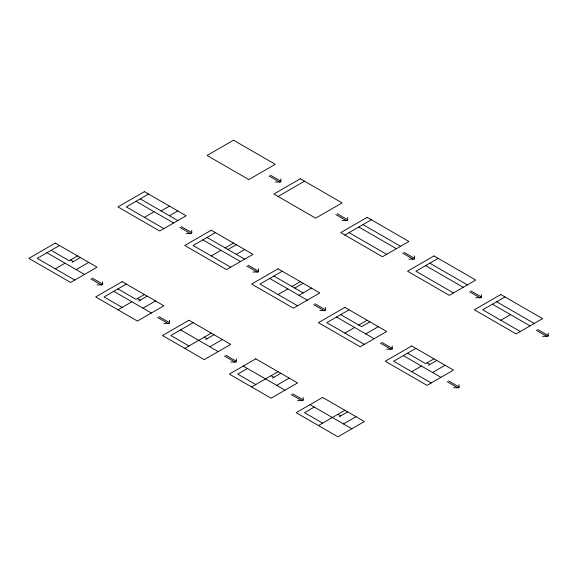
<?xml version="1.0" encoding="UTF-8"?>
<svg xmlns="http://www.w3.org/2000/svg" width="577" height="577" viewBox="0 0 577 577"><rect width="100%" height="100%" fill="white"/><g stroke="black" fill="none" stroke-linecap="round" stroke-linejoin="round"><path stroke-width="0.87" d="M59.481 245.499L37.202 258.359L74.794 280.061M148.585 194.052L126.305 206.912L163.897 228.615M55.305 268.81L65.05 263.177M77.578 255.943L69.226 260.768L51.122 250.317M144.401 217.363L154.153 211.737M72.01 262.376L80.362 257.551M161.113 210.937L169.465 206.112M76.186 269.61L88.714 262.376M169.465 215.755L177.817 210.937M126.305 284.079L104.033 296.939L122.129 307.39M215.409 232.639L193.129 245.499L230.721 267.201M278.056 196.468L304.512 181.192M117.953 309.799L131.873 301.764M144.401 294.53L136.049 299.355L117.953 288.904M211.232 255.943L220.977 250.317M225.153 247.908L233.505 243.083M138.833 300.956L147.193 296.138M227.937 249.516L236.289 244.691M143.009 308.19L155.545 300.956M236.289 254.342L244.648 249.516M193.129 322.658L170.857 335.525L188.953 345.969M282.232 271.219L259.96 284.079L297.552 305.781M344.887 235.048L371.336 219.772M184.777 348.385L211.232 333.109M278.056 294.53L287.8 288.904M291.984 286.488L300.336 281.67M205.664 339.543L214.017 334.718M294.768 288.096L303.12 283.278M209.84 346.777L222.369 339.543M298.944 295.33L311.472 288.096M247.432 368.479L237.681 374.105L255.784 384.556M349.063 309.799L326.784 322.658L364.375 344.361M438.167 258.359L415.887 271.219L453.479 292.921M251.608 386.965L278.056 371.696M344.887 333.109L354.631 327.484M358.807 325.075L367.16 320.249M272.488 378.123L280.84 373.297M369.944 321.858L361.591 326.683L340.711 314.624M276.664 385.357L289.2 378.123M365.768 333.917L378.296 326.683M314.256 407.059L304.512 412.685L322.608 423.136M415.887 348.385L393.615 361.245L431.207 382.948M504.99 296.939L482.718 309.799L520.303 331.501M318.432 425.545L344.887 410.276M411.711 371.696L421.455 366.063M433.991 358.829L425.631 363.654L407.535 353.203M500.814 320.249L510.558 314.624M339.319 416.702L347.671 411.884M428.415 365.263L436.775 360.437M343.495 423.936L356.023 416.702M432.599 372.497L445.127 365.263M275.272 182L280.84 182L280.84 178.783M342.103 220.58L347.671 220.58L347.671 217.363M186.169 233.44L191.737 233.44L191.737 230.223M408.927 259.16L414.495 259.16L414.495 255.943M253 272.019L258.568 272.019L258.568 268.81M97.066 284.879L102.641 284.879L102.641 281.67M475.751 297.746L481.326 297.746L481.326 294.53M319.824 310.606L325.392 310.606L325.392 307.39M163.897 323.466L169.465 323.466L169.465 320.249M542.582 336.326L548.15 336.326L548.15 333.109M386.655 349.186L392.223 349.186L392.223 345.969M230.721 362.046L236.289 362.046L236.289 358.829M453.479 387.766L459.047 387.766L459.047 384.556M297.552 400.633L303.12 400.633L303.12 397.416M362.983 224.597L400.575 246.3M429.807 263.177L467.399 284.879M496.638 301.764L534.23 323.466M270.404 175.163L280.84 181.192M337.228 213.75L347.671 219.772M404.051 252.329L414.495 258.359M470.882 290.909L481.326 296.939M537.706 329.496L548.15 335.525M358.807 227.006L396.399 248.709M425.631 265.593L463.223 287.296M492.462 304.173L530.054 325.875M269.012 175.971L279.448 182M335.836 214.55L346.279 220.58M402.659 253.13L413.103 259.16M469.49 291.717L479.934 297.746M536.314 330.296L546.758 336.326M349.063 232.639L386.655 254.342M427.023 362.854L429.807 364.462M140.225 198.877L177.817 220.58M207.056 237.457L244.648 259.16M273.88 276.044L303.12 292.921M181.301 226.61L191.737 232.639M248.124 265.189L258.568 271.219M314.955 303.769L325.392 309.799M381.779 342.356L392.223 348.385M448.603 380.935L459.047 386.965M136.049 201.286L173.641 222.989M202.88 239.873L240.465 261.576M269.704 278.453L307.296 300.155M336.535 317.033L374.12 338.735M403.359 355.62L440.951 377.322M179.909 227.41L190.345 233.44M246.732 265.997L257.176 272.019M313.563 304.577L324 310.606M380.387 343.156L390.831 349.186M447.211 381.743L457.655 387.766M70.618 259.967L73.402 261.576M137.441 298.547L140.225 300.155M204.272 337.127L207.056 338.735M271.096 375.714L273.88 377.322M337.927 414.293L340.711 415.902M92.197 278.049L102.641 284.079M159.021 316.636L169.465 322.658M225.852 355.216L236.289 361.245M292.676 393.795L303.12 399.825M46.946 252.733L84.538 274.436M113.777 291.313L151.369 313.015M180.601 329.893L218.193 351.595M243.256 366.063L285.016 390.182M310.08 404.65L351.847 428.761M90.805 278.857L101.249 284.879M157.629 317.437L168.073 323.466M224.46 356.016L234.897 362.046M291.284 394.603L301.728 400.633M55.305 243.083L28.85 258.359L70.618 282.47L97.066 267.201L55.305 243.083M144.401 191.643L117.953 206.912L159.721 231.031L186.169 215.755L144.401 191.643M233.505 140.197L207.056 155.473L248.824 179.584L275.272 164.315L233.505 140.197M122.129 281.67L95.674 296.939L137.441 321.057L163.897 305.781L122.129 281.67M211.232 230.223L184.777 245.499L226.545 269.61L253 254.342L211.232 230.223M300.336 178.783L273.88 194.052L315.648 218.171L342.103 202.895L300.336 178.783M188.953 320.249L162.505 335.525L204.272 359.637L230.721 344.361L188.953 320.249M278.056 268.81L251.608 284.079L293.376 308.19L319.824 292.921L278.056 268.81M367.16 217.363L340.711 232.639L382.472 256.751L408.927 241.474L367.16 217.363M255.784 358.829L229.329 374.105L271.096 398.217L297.552 382.948L255.784 358.829M344.887 307.39L318.432 322.658L360.199 346.777L386.655 331.501L344.887 307.39M433.991 255.943L407.535 271.219L449.303 295.33L475.751 280.061L433.991 255.943M322.608 397.416L296.16 412.685L337.927 436.803L364.375 421.527L322.608 397.416M411.711 345.969L385.263 361.245L427.023 385.357L453.479 370.088L411.711 345.969M500.814 294.53L474.359 309.799L516.126 333.917L542.582 318.641L500.814 294.53"/></g></svg>
